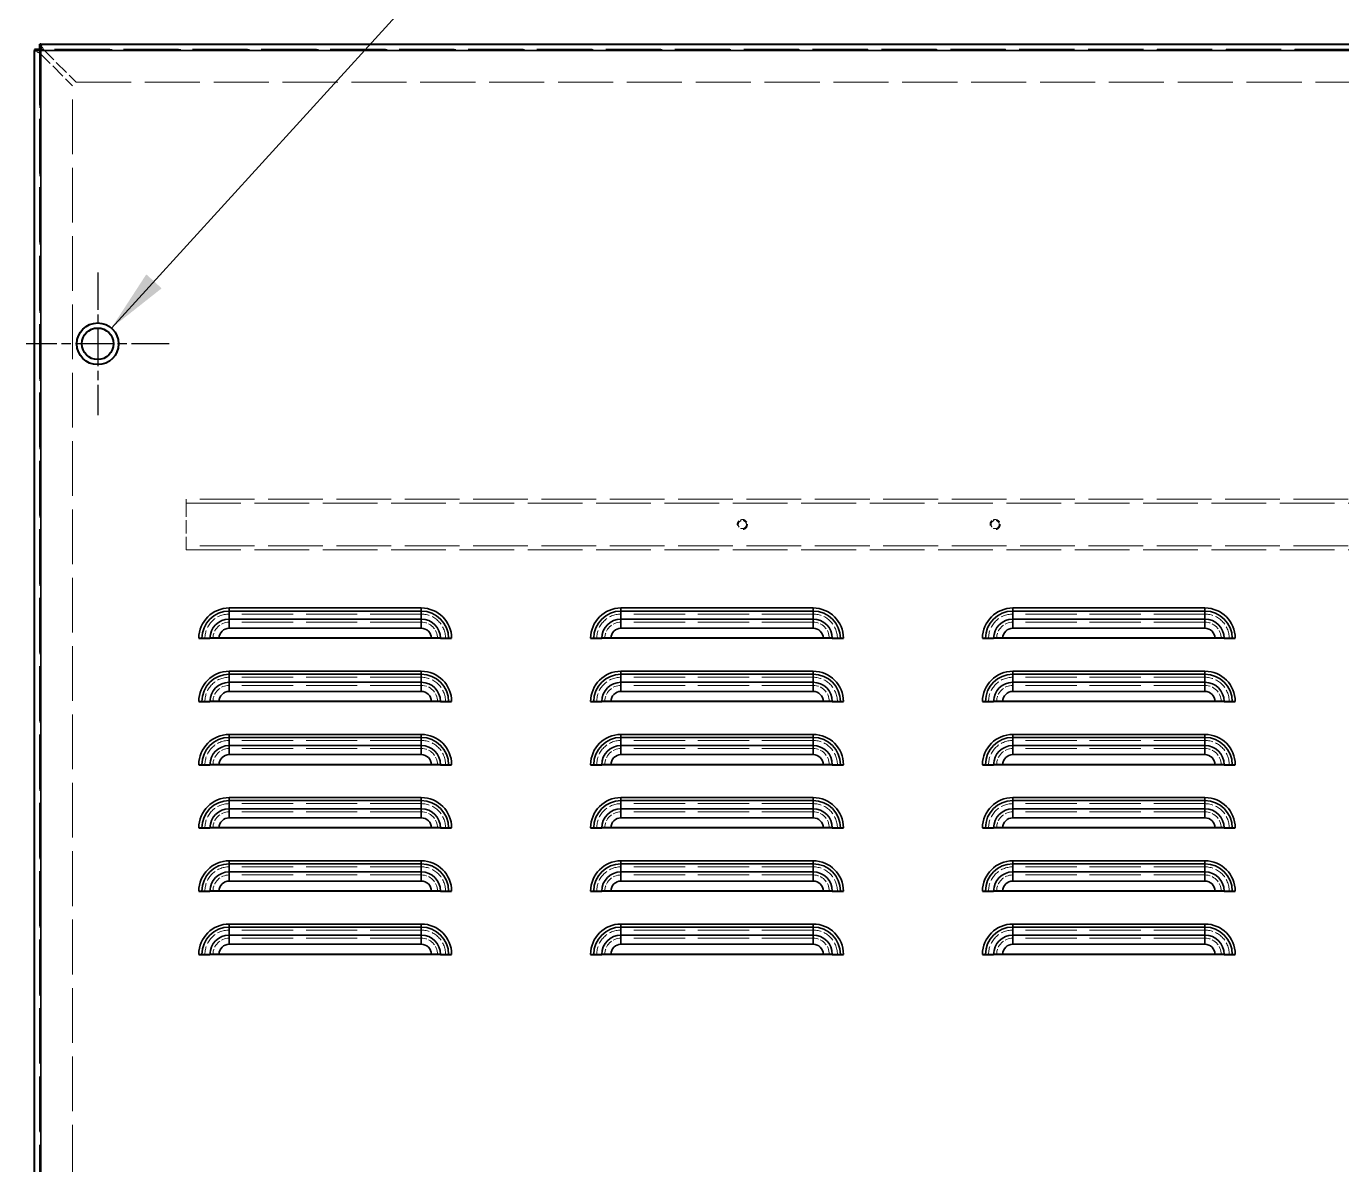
# Model space of a CAD drawing. Header units: millimetres. Extents: x 0 to 51860, y 0 to 5940.
# Drawn here: x 20099 to 20619, y 2343 to 2793 of the extents above; entities that cross this region are included whole.
import ezdxf

# ---------------------------------------------------------------- set-up
doc = ezdxf.new("R2010")
doc.units = ezdxf.units.MM
doc.header["$LTSCALE"] = 10
doc.linetypes.add('CHAIN', pattern=[0.3543, 0.2362, -0.0295, 0.0591, -0.0295])
doc.linetypes.add('DASHED', pattern=[0.2067, 0.1654, -0.0413])
for name, color, linetype, lineweight in [('가려진 것(ISO)', 2, 'DASHED', 18), ('가려진 좁은 것(ISO)', 2, 'DASHED', 18), ('가시적인 것(ISO)', 3, 'Continuous', 40), ('가시적인 좁은 것(ISO)', 3, 'Continuous', 35), ('기호(ISO)', 5, 'Continuous', 25), ('중심 표식(ISO)', 1, 'Continuous', 25)]:
    doc.layers.add(name, color=color, linetype=linetype, lineweight=lineweight)
doc.styles.add('치수 텍스트_PSTEK_POSCO', font='isocp.shx')
doc.dimstyles.new('치수_PSTEK_POSCO$7', dxfattribs={"dimscale": 10, "dimtxt": 3.5, "dimasz": 2.5, "dimexe": 2, "dimexo": 2.5, "dimgap": 1, "dimtad": 1, "dimrnd": 1e-08, "dimdsep": 46, "dimtxsty": '치수 텍스트_PSTEK_POSCO', "dimcen": 0.09, "dimdle": 10, "dimclrd": 7, "dimclre": 7, "dimclrt": 2, "dimadec": 1, "dimazin": 2, "dimtfac": 1, "dimtmove": 0, "dimatfit": 3, "dimfxl": 0, "dimtolj": 1, "dimlwd": -1, "dimlwe": -1, "dimarcsym": 0})

msp = doc.modelspace()

# ---------------------------------------------------------------- linework, layer by layer
at = {"layer": '가려진 것(ISO)', "ltscale": 13.087873}
msp.add_line((20104.1371, 2783.3297), (20104.1371, 1241.3297), dxfattribs=at)
at = {"layer": '가려진 것(ISO)', "ltscale": 3.474706}
for p, q in [((20104.2371, 2782.3155), (20117.1371, 2769.4155)), ((20105.6513, 2783.7297), (20118.5513, 2770.8297))]:
    msp.add_line(p, q, dxfattribs=at)
at = {"layer": '가려진 것(ISO)', "ltscale": 13.187259}
msp.add_line((20949.6371, 2783.8297), (20104.6371, 2783.8297), dxfattribs=at)
at = {"layer": '가려진 것(ISO)', "ltscale": 13.08117}
msp.add_line((20117.1371, 1255.2439), (20117.1371, 2769.4155), dxfattribs=at)
at = {"layer": '가려진 것(ISO)', "ltscale": 13.178061}
msp.add_line((20118.5513, 2770.8297), (20935.7229, 2770.8297), dxfattribs=at)
at = {"layer": '가려진 것(ISO)', "ltscale": 13.080328}
for p, q in [((20892.1371, 2605.8297), (20162.1371, 2605.8297)), ((20162.1371, 2604.2297), (20892.1371, 2604.2297)), ((20892.1371, 2587.4297), (20162.1371, 2587.4297)), ((20162.1371, 2585.8297), (20892.1371, 2585.8297))]:
    msp.add_line(p, q, dxfattribs=at)
at = {"layer": '가려진 것(ISO)', "ltscale": 0.304651}
for p, q in [((20162.1371, 2605.8297), (20162.1371, 2604.2297)), ((20162.1371, 2587.4297), (20162.1371, 2585.8297))]:
    msp.add_line(p, q, dxfattribs=at)
at = {"layer": '가려진 것(ISO)', "ltscale": 3.19979}
msp.add_line((20162.1371, 2604.2297), (20162.1371, 2587.4297), dxfattribs=at)
at = {"layer": '가려진 것(ISO)', "ltscale": 1.939842}
for centre in [(20382.1371, 2595.8297), (20482.1371, 2595.8297)]:
    msp.add_circle(centre, 1.621, dxfattribs=at)
at = {"layer": '가려진 것(ISO)', "ltscale": 1.795034}
for centre in [(20382.1371, 2595.8297), (20482.1371, 2595.8297)]:
    msp.add_arc(centre, 2, 280, 190, dxfattribs=at)
at = {"layer": '가려진 것(ISO)', "ltscale": 0.684692}
for points in [[(20104.2078, 2785.8297), (20104.5641, 2785.8297), (20104.9204, 2785.3097), (20105.2767, 2784.5622), (20105.4016, 2784.3003), (20105.5265, 2784.0151), (20105.6513, 2783.7297)], [(20104.2371, 2782.3155), (20103.4229, 2782.6718), (20102.6319, 2783.0281), (20102.3092, 2783.3844), (20102.196, 2783.5093), (20102.1371, 2783.6342), (20102.1371, 2783.759)]]:
    msp.add_open_spline(points, degree=3, knots=[0, 0, 0, 0, 1.16317827, 1.16317827, 1.16317827, 1.57079633, 1.57079633, 1.57079633, 1.57079633], dxfattribs=at)
at = {"layer": '가려진 것(ISO)', "ltscale": 0.194202}
for points in [[(20104.1486, 2783.3297), (20104.1659, 2782.9917), (20104.2003, 2782.6536), (20104.2371, 2782.3155)], [(20104.6371, 2783.8182), (20104.9752, 2783.801), (20105.3132, 2783.7665), (20105.6513, 2783.7297)]]:
    msp.add_open_spline(points, degree=3, dxfattribs=at)
at = {"layer": '가려진 좁은 것(ISO)', "ltscale": 13.070656}
msp.add_line((20104.2371, 2782.3155), (20104.2371, 1242.3439), dxfattribs=at)
at = {"layer": '가려진 좁은 것(ISO)', "ltscale": 13.155603}
msp.add_line((20948.6229, 2783.7297), (20105.6513, 2783.7297), dxfattribs=at)
at = {"layer": '가려진 좁은 것(ISO)', "ltscale": 12.256087}
for p, q in [((20255.1371, 2560.4297), (20179.1371, 2560.4297)), ((20410.1371, 2560.4297), (20334.1371, 2560.4297)), ((20565.1371, 2560.4297), (20489.1371, 2560.4297)), ((20255.1371, 2557.2297), (20179.1371, 2557.2297)), ((20410.1371, 2557.2297), (20334.1371, 2557.2297)), ((20565.1371, 2557.2297), (20489.1371, 2557.2297)), ((20255.1371, 2535.4297), (20179.1371, 2535.4297)), ((20410.1371, 2535.4297), (20334.1371, 2535.4297)), ((20565.1371, 2535.4297), (20489.1371, 2535.4297)), ((20255.1371, 2532.2297), (20179.1371, 2532.2297)), ((20410.1371, 2532.2297), (20334.1371, 2532.2297)), ((20565.1371, 2532.2297), (20489.1371, 2532.2297)), ((20255.1371, 2510.4297), (20179.1371, 2510.4297)), ((20410.1371, 2510.4297), (20334.1371, 2510.4297)), ((20565.1371, 2510.4297), (20489.1371, 2510.4297)), ((20255.1371, 2507.2297), (20179.1371, 2507.2297)), ((20410.1371, 2507.2297), (20334.1371, 2507.2297)), ((20565.1371, 2507.2297), (20489.1371, 2507.2297)), ((20255.1371, 2485.4297), (20179.1371, 2485.4297)), ((20255.1371, 2482.2297), (20179.1371, 2482.2297)), ((20410.1371, 2485.4297), (20334.1371, 2485.4297)), ((20410.1371, 2482.2297), (20334.1371, 2482.2297)), ((20565.1371, 2485.4297), (20489.1371, 2485.4297)), ((20565.1371, 2482.2297), (20489.1371, 2482.2297)), ((20255.1371, 2460.4297), (20179.1371, 2460.4297)), ((20255.1371, 2457.2297), (20179.1371, 2457.2297)), ((20410.1371, 2460.4297), (20334.1371, 2460.4297)), ((20410.1371, 2457.2297), (20334.1371, 2457.2297)), ((20565.1371, 2460.4297), (20489.1371, 2460.4297)), ((20565.1371, 2457.2297), (20489.1371, 2457.2297)), ((20255.1371, 2435.4297), (20179.1371, 2435.4297)), ((20410.1371, 2435.4297), (20334.1371, 2435.4297)), ((20565.1371, 2435.4297), (20489.1371, 2435.4297)), ((20255.1371, 2432.2297), (20179.1371, 2432.2297)), ((20410.1371, 2432.2297), (20334.1371, 2432.2297)), ((20565.1371, 2432.2297), (20489.1371, 2432.2297))]:
    msp.add_line(p, q, dxfattribs=at)
at = {"layer": '가려진 좁은 것(ISO)', "ltscale": 2.872115}
for centre, start, end in [((20179.1371, 2550.8297), 90, 180), ((20255.1371, 2550.8297), 0, 90), ((20334.1371, 2550.8297), 90, 180), ((20410.1371, 2550.8297), 0, 90), ((20489.1371, 2550.8297), 90, 180), ((20565.1371, 2550.8297), 0, 90), ((20179.1371, 2525.8297), 90, 180), ((20255.1371, 2525.8297), 0, 90), ((20334.1371, 2525.8297), 90, 180), ((20410.1371, 2525.8297), 0, 90), ((20489.1371, 2525.8297), 90, 180), ((20565.1371, 2525.8297), 0, 90), ((20179.1371, 2500.8297), 90, 180), ((20255.1371, 2500.8297), 0, 90), ((20334.1371, 2500.8297), 90, 180), ((20410.1371, 2500.8297), 0, 90), ((20489.1371, 2500.8297), 90, 180), ((20565.1371, 2500.8297), 0, 90), ((20179.1371, 2475.8297), 90, 180), ((20255.1371, 2475.8297), 0, 90), ((20334.1371, 2475.8297), 90, 180), ((20410.1371, 2475.8297), 0, 90), ((20489.1371, 2475.8297), 90, 180), ((20565.1371, 2475.8297), 0, 90), ((20179.1371, 2450.8297), 90, 180), ((20255.1371, 2450.8297), 0, 90), ((20334.1371, 2450.8297), 90, 180), ((20410.1371, 2450.8297), 0, 90), ((20489.1371, 2450.8297), 90, 180), ((20565.1371, 2450.8297), 0, 90), ((20179.1371, 2425.8297), 90, 180), ((20255.1371, 2425.8297), 0, 90), ((20334.1371, 2425.8297), 90, 180), ((20410.1371, 2425.8297), 0, 90), ((20489.1371, 2425.8297), 90, 180), ((20565.1371, 2425.8297), 0, 90)]:
    msp.add_arc(centre, 9.6, start, end, dxfattribs=at)
at = {"layer": '가려진 좁은 것(ISO)', "ltscale": 1.91471}
for centre, start, end in [((20179.1371, 2550.8297), 90, 180), ((20255.1371, 2550.8297), 0, 90), ((20334.1371, 2550.8297), 90, 180), ((20410.1371, 2550.8297), 0, 90), ((20489.1371, 2550.8297), 90, 180), ((20565.1371, 2550.8297), 0, 90), ((20179.1371, 2525.8297), 90, 180), ((20255.1371, 2525.8297), 0, 90), ((20334.1371, 2525.8297), 90, 180), ((20410.1371, 2525.8297), 0, 90), ((20489.1371, 2525.8297), 90, 180), ((20565.1371, 2525.8297), 0, 90), ((20179.1371, 2500.8297), 90, 180), ((20255.1371, 2500.8297), 0, 90), ((20334.1371, 2500.8297), 90, 180), ((20410.1371, 2500.8297), 0, 90), ((20489.1371, 2500.8297), 90, 180), ((20565.1371, 2500.8297), 0, 90), ((20179.1371, 2475.8297), 90, 180), ((20255.1371, 2475.8297), 0, 90), ((20334.1371, 2475.8297), 90, 180), ((20410.1371, 2475.8297), 0, 90), ((20489.1371, 2475.8297), 90, 180), ((20565.1371, 2475.8297), 0, 90), ((20179.1371, 2450.8297), 90, 180), ((20255.1371, 2450.8297), 0, 90), ((20334.1371, 2450.8297), 90, 180), ((20410.1371, 2450.8297), 0, 90), ((20489.1371, 2450.8297), 90, 180), ((20565.1371, 2450.8297), 0, 90), ((20179.1371, 2425.8297), 90, 180), ((20255.1371, 2425.8297), 0, 90), ((20334.1371, 2425.8297), 90, 180), ((20410.1371, 2425.8297), 0, 90), ((20489.1371, 2425.8297), 90, 180), ((20565.1371, 2425.8297), 0, 90)]:
    msp.add_arc(centre, 6.4, start, end, dxfattribs=at)
at = {"layer": '가시적인 것(ISO)'}
for p, q in [((20104.6371, 2785.8297), (20104.2078, 2785.8297)), ((20104.2078, 2783.8297), (20104.2078, 2785.8297)), ((20104.6371, 2785.8297), (20104.6371, 2783.3297)), ((20104.6371, 2785.8297), (20949.6371, 2785.8297)), ((20102.1371, 2783.759), (20102.1371, 2783.3297)), ((20104.1371, 2783.759), (20102.1371, 2783.759)), ((20104.6371, 2783.3297), (20102.1371, 2783.3297)), ((20102.1371, 1241.3297), (20102.1371, 2783.3297)), ((20104.1371, 2783.3297), (20104.1371, 2783.759)), ((20104.6371, 2783.8297), (20104.2078, 2783.8297)), ((20167.1371, 2550.8297), (20168.3371, 2550.8297)), ((20168.3371, 2550.8297), (20171.5371, 2550.8297)), ((20175.1371, 2550.8297), (20171.5371, 2550.8297)), ((20259.1371, 2550.8297), (20175.1371, 2550.8297)), ((20262.7371, 2550.8297), (20259.1371, 2550.8297)), ((20262.7371, 2550.8297), (20265.9371, 2550.8297)), ((20265.9371, 2550.8297), (20267.1371, 2550.8297)), ((20322.1371, 2550.8297), (20323.3371, 2550.8297)), ((20323.3371, 2550.8297), (20326.5371, 2550.8297)), ((20330.1371, 2550.8297), (20326.5371, 2550.8297)), ((20414.1371, 2550.8297), (20330.1371, 2550.8297)), ((20417.7371, 2550.8297), (20414.1371, 2550.8297)), ((20417.7371, 2550.8297), (20420.9371, 2550.8297)), ((20420.9371, 2550.8297), (20422.1371, 2550.8297)), ((20477.1371, 2550.8297), (20478.3371, 2550.8297)), ((20478.3371, 2550.8297), (20481.5371, 2550.8297)), ((20485.1371, 2550.8297), (20481.5371, 2550.8297)), ((20569.1371, 2550.8297), (20485.1371, 2550.8297)), ((20572.7371, 2550.8297), (20569.1371, 2550.8297)), ((20572.7371, 2550.8297), (20575.9371, 2550.8297)), ((20575.9371, 2550.8297), (20577.1371, 2550.8297)), ((20167.1371, 2525.8297), (20168.3371, 2525.8297)), ((20168.3371, 2525.8297), (20171.5371, 2525.8297)), ((20175.1371, 2525.8297), (20171.5371, 2525.8297)), ((20259.1371, 2525.8297), (20175.1371, 2525.8297)), ((20262.7371, 2525.8297), (20259.1371, 2525.8297)), ((20262.7371, 2525.8297), (20265.9371, 2525.8297)), ((20265.9371, 2525.8297), (20267.1371, 2525.8297)), ((20322.1371, 2525.8297), (20323.3371, 2525.8297)), ((20323.3371, 2525.8297), (20326.5371, 2525.8297)), ((20330.1371, 2525.8297), (20326.5371, 2525.8297)), ((20414.1371, 2525.8297), (20330.1371, 2525.8297)), ((20417.7371, 2525.8297), (20414.1371, 2525.8297)), ((20417.7371, 2525.8297), (20420.9371, 2525.8297)), ((20420.9371, 2525.8297), (20422.1371, 2525.8297)), ((20477.1371, 2525.8297), (20478.3371, 2525.8297)), ((20478.3371, 2525.8297), (20481.5371, 2525.8297)), ((20485.1371, 2525.8297), (20481.5371, 2525.8297)), ((20569.1371, 2525.8297), (20485.1371, 2525.8297)), ((20572.7371, 2525.8297), (20569.1371, 2525.8297)), ((20572.7371, 2525.8297), (20575.9371, 2525.8297)), ((20575.9371, 2525.8297), (20577.1371, 2525.8297)), ((20167.1371, 2500.8297), (20168.3371, 2500.8297)), ((20168.3371, 2500.8297), (20171.5371, 2500.8297)), ((20175.1371, 2500.8297), (20171.5371, 2500.8297)), ((20259.1371, 2500.8297), (20175.1371, 2500.8297)), ((20262.7371, 2500.8297), (20259.1371, 2500.8297)), ((20262.7371, 2500.8297), (20265.9371, 2500.8297)), ((20265.9371, 2500.8297), (20267.1371, 2500.8297)), ((20322.1371, 2500.8297), (20323.3371, 2500.8297)), ((20323.3371, 2500.8297), (20326.5371, 2500.8297)), ((20330.1371, 2500.8297), (20326.5371, 2500.8297)), ((20414.1371, 2500.8297), (20330.1371, 2500.8297)), ((20417.7371, 2500.8297), (20414.1371, 2500.8297)), ((20417.7371, 2500.8297), (20420.9371, 2500.8297)), ((20420.9371, 2500.8297), (20422.1371, 2500.8297)), ((20477.1371, 2500.8297), (20478.3371, 2500.8297)), ((20478.3371, 2500.8297), (20481.5371, 2500.8297)), ((20485.1371, 2500.8297), (20481.5371, 2500.8297)), ((20569.1371, 2500.8297), (20485.1371, 2500.8297)), ((20572.7371, 2500.8297), (20569.1371, 2500.8297)), ((20572.7371, 2500.8297), (20575.9371, 2500.8297)), ((20575.9371, 2500.8297), (20577.1371, 2500.8297)), ((20167.1371, 2475.8297), (20168.3371, 2475.8297)), ((20168.3371, 2475.8297), (20171.5371, 2475.8297)), ((20175.1371, 2475.8297), (20171.5371, 2475.8297)), ((20259.1371, 2475.8297), (20175.1371, 2475.8297)), ((20262.7371, 2475.8297), (20259.1371, 2475.8297)), ((20262.7371, 2475.8297), (20265.9371, 2475.8297)), ((20265.9371, 2475.8297), (20267.1371, 2475.8297)), ((20322.1371, 2475.8297), (20323.3371, 2475.8297)), ((20323.3371, 2475.8297), (20326.5371, 2475.8297)), ((20330.1371, 2475.8297), (20326.5371, 2475.8297)), ((20414.1371, 2475.8297), (20330.1371, 2475.8297)), ((20417.7371, 2475.8297), (20414.1371, 2475.8297)), ((20417.7371, 2475.8297), (20420.9371, 2475.8297)), ((20420.9371, 2475.8297), (20422.1371, 2475.8297)), ((20477.1371, 2475.8297), (20478.3371, 2475.8297)), ((20478.3371, 2475.8297), (20481.5371, 2475.8297)), ((20485.1371, 2475.8297), (20481.5371, 2475.8297)), ((20569.1371, 2475.8297), (20485.1371, 2475.8297)), ((20572.7371, 2475.8297), (20569.1371, 2475.8297)), ((20572.7371, 2475.8297), (20575.9371, 2475.8297)), ((20575.9371, 2475.8297), (20577.1371, 2475.8297)), ((20167.1371, 2450.8297), (20168.3371, 2450.8297)), ((20168.3371, 2450.8297), (20171.5371, 2450.8297)), ((20175.1371, 2450.8297), (20171.5371, 2450.8297)), ((20259.1371, 2450.8297), (20175.1371, 2450.8297)), ((20262.7371, 2450.8297), (20259.1371, 2450.8297)), ((20262.7371, 2450.8297), (20265.9371, 2450.8297)), ((20265.9371, 2450.8297), (20267.1371, 2450.8297)), ((20322.1371, 2450.8297), (20323.3371, 2450.8297)), ((20323.3371, 2450.8297), (20326.5371, 2450.8297)), ((20330.1371, 2450.8297), (20326.5371, 2450.8297)), ((20414.1371, 2450.8297), (20330.1371, 2450.8297)), ((20417.7371, 2450.8297), (20414.1371, 2450.8297)), ((20417.7371, 2450.8297), (20420.9371, 2450.8297)), ((20420.9371, 2450.8297), (20422.1371, 2450.8297)), ((20477.1371, 2450.8297), (20478.3371, 2450.8297)), ((20478.3371, 2450.8297), (20481.5371, 2450.8297)), ((20485.1371, 2450.8297), (20481.5371, 2450.8297)), ((20569.1371, 2450.8297), (20485.1371, 2450.8297)), ((20572.7371, 2450.8297), (20569.1371, 2450.8297)), ((20572.7371, 2450.8297), (20575.9371, 2450.8297)), ((20575.9371, 2450.8297), (20577.1371, 2450.8297)), ((20167.1371, 2425.8297), (20168.3371, 2425.8297)), ((20168.3371, 2425.8297), (20171.5371, 2425.8297)), ((20175.1371, 2425.8297), (20171.5371, 2425.8297)), ((20259.1371, 2425.8297), (20175.1371, 2425.8297)), ((20262.7371, 2425.8297), (20259.1371, 2425.8297)), ((20262.7371, 2425.8297), (20265.9371, 2425.8297)), ((20265.9371, 2425.8297), (20267.1371, 2425.8297)), ((20322.1371, 2425.8297), (20323.3371, 2425.8297)), ((20323.3371, 2425.8297), (20326.5371, 2425.8297)), ((20330.1371, 2425.8297), (20326.5371, 2425.8297)), ((20414.1371, 2425.8297), (20330.1371, 2425.8297)), ((20417.7371, 2425.8297), (20414.1371, 2425.8297)), ((20417.7371, 2425.8297), (20420.9371, 2425.8297)), ((20420.9371, 2425.8297), (20422.1371, 2425.8297)), ((20477.1371, 2425.8297), (20478.3371, 2425.8297)), ((20478.3371, 2425.8297), (20481.5371, 2425.8297)), ((20485.1371, 2425.8297), (20481.5371, 2425.8297)), ((20569.1371, 2425.8297), (20485.1371, 2425.8297)), ((20572.7371, 2425.8297), (20569.1371, 2425.8297)), ((20572.7371, 2425.8297), (20575.9371, 2425.8297)), ((20575.9371, 2425.8297), (20577.1371, 2425.8297))]:
    msp.add_line(p, q, dxfattribs=at)
for radius in [8.25, 6.25]:
    msp.add_circle((20127.1371, 2667.3297), radius, dxfattribs=at)
for points in [[(20104.1371, 2783.759), (20104.1371, 2783.6159), (20104.1413, 2783.4728), (20104.1486, 2783.3297)], [(20104.2078, 2783.8297), (20104.3509, 2783.8297), (20104.494, 2783.8255), (20104.6371, 2783.8182)]]:
    msp.add_open_spline(points, degree=3, dxfattribs=at)
at = {"layer": '가시적인 좁은 것(ISO)'}
for p, q in [((20949.6371, 2783.3297), (20104.6371, 2783.3297)), ((20104.6371, 2783.3297), (20104.6371, 1241.3297)), ((20179.1371, 2562.8297), (20179.1371, 2561.6297)), ((20179.1371, 2562.8297), (20255.1371, 2562.8297)), ((20179.1371, 2561.6297), (20179.1371, 2558.4297)), ((20255.1371, 2561.6297), (20179.1371, 2561.6297)), ((20255.1371, 2562.8297), (20255.1371, 2561.6297)), ((20255.1371, 2561.6297), (20255.1371, 2558.4297)), ((20334.1371, 2562.8297), (20334.1371, 2561.6297)), ((20334.1371, 2562.8297), (20410.1371, 2562.8297)), ((20334.1371, 2561.6297), (20334.1371, 2558.4297)), ((20410.1371, 2561.6297), (20334.1371, 2561.6297)), ((20410.1371, 2562.8297), (20410.1371, 2561.6297)), ((20410.1371, 2561.6297), (20410.1371, 2558.4297)), ((20489.1371, 2562.8297), (20489.1371, 2561.6297)), ((20489.1371, 2562.8297), (20565.1371, 2562.8297)), ((20489.1371, 2561.6297), (20489.1371, 2558.4297)), ((20565.1371, 2561.6297), (20489.1371, 2561.6297)), ((20565.1371, 2562.8297), (20565.1371, 2561.6297)), ((20565.1371, 2561.6297), (20565.1371, 2558.4297)), ((20179.1371, 2554.8297), (20179.1371, 2558.4297)), ((20255.1371, 2558.4297), (20179.1371, 2558.4297)), ((20255.1371, 2554.8297), (20255.1371, 2558.4297)), ((20334.1371, 2554.8297), (20334.1371, 2558.4297)), ((20410.1371, 2558.4297), (20334.1371, 2558.4297)), ((20410.1371, 2554.8297), (20410.1371, 2558.4297)), ((20489.1371, 2554.8297), (20489.1371, 2558.4297)), ((20565.1371, 2558.4297), (20489.1371, 2558.4297)), ((20565.1371, 2554.8297), (20565.1371, 2558.4297)), ((20255.1371, 2554.8297), (20179.1371, 2554.8297)), ((20410.1371, 2554.8297), (20334.1371, 2554.8297)), ((20565.1371, 2554.8297), (20489.1371, 2554.8297)), ((20179.1371, 2537.8297), (20179.1371, 2536.6297)), ((20179.1371, 2537.8297), (20255.1371, 2537.8297)), ((20179.1371, 2536.6297), (20179.1371, 2533.4297)), ((20255.1371, 2536.6297), (20179.1371, 2536.6297)), ((20255.1371, 2537.8297), (20255.1371, 2536.6297)), ((20255.1371, 2536.6297), (20255.1371, 2533.4297)), ((20334.1371, 2537.8297), (20334.1371, 2536.6297)), ((20334.1371, 2537.8297), (20410.1371, 2537.8297)), ((20334.1371, 2536.6297), (20334.1371, 2533.4297)), ((20410.1371, 2536.6297), (20334.1371, 2536.6297)), ((20410.1371, 2537.8297), (20410.1371, 2536.6297)), ((20410.1371, 2536.6297), (20410.1371, 2533.4297)), ((20489.1371, 2537.8297), (20489.1371, 2536.6297)), ((20489.1371, 2537.8297), (20565.1371, 2537.8297)), ((20489.1371, 2536.6297), (20489.1371, 2533.4297)), ((20565.1371, 2536.6297), (20489.1371, 2536.6297)), ((20565.1371, 2537.8297), (20565.1371, 2536.6297)), ((20565.1371, 2536.6297), (20565.1371, 2533.4297)), ((20179.1371, 2529.8297), (20179.1371, 2533.4297)), ((20255.1371, 2533.4297), (20179.1371, 2533.4297)), ((20255.1371, 2529.8297), (20179.1371, 2529.8297)), ((20255.1371, 2529.8297), (20255.1371, 2533.4297)), ((20334.1371, 2529.8297), (20334.1371, 2533.4297)), ((20410.1371, 2533.4297), (20334.1371, 2533.4297)), ((20410.1371, 2529.8297), (20334.1371, 2529.8297)), ((20410.1371, 2529.8297), (20410.1371, 2533.4297)), ((20489.1371, 2529.8297), (20489.1371, 2533.4297)), ((20565.1371, 2533.4297), (20489.1371, 2533.4297)), ((20565.1371, 2529.8297), (20489.1371, 2529.8297)), ((20565.1371, 2529.8297), (20565.1371, 2533.4297)), ((20179.1371, 2512.8297), (20179.1371, 2511.6297)), ((20179.1371, 2512.8297), (20255.1371, 2512.8297)), ((20179.1371, 2511.6297), (20179.1371, 2508.4297)), ((20255.1371, 2511.6297), (20179.1371, 2511.6297)), ((20179.1371, 2504.8297), (20179.1371, 2508.4297)), ((20255.1371, 2508.4297), (20179.1371, 2508.4297)), ((20255.1371, 2512.8297), (20255.1371, 2511.6297)), ((20255.1371, 2511.6297), (20255.1371, 2508.4297)), ((20255.1371, 2504.8297), (20255.1371, 2508.4297)), ((20334.1371, 2512.8297), (20334.1371, 2511.6297)), ((20334.1371, 2512.8297), (20410.1371, 2512.8297)), ((20334.1371, 2511.6297), (20334.1371, 2508.4297)), ((20410.1371, 2511.6297), (20334.1371, 2511.6297)), ((20334.1371, 2504.8297), (20334.1371, 2508.4297)), ((20410.1371, 2508.4297), (20334.1371, 2508.4297)), ((20410.1371, 2512.8297), (20410.1371, 2511.6297)), ((20410.1371, 2511.6297), (20410.1371, 2508.4297)), ((20410.1371, 2504.8297), (20410.1371, 2508.4297)), ((20489.1371, 2512.8297), (20489.1371, 2511.6297)), ((20489.1371, 2512.8297), (20565.1371, 2512.8297)), ((20489.1371, 2511.6297), (20489.1371, 2508.4297)), ((20565.1371, 2511.6297), (20489.1371, 2511.6297)), ((20489.1371, 2504.8297), (20489.1371, 2508.4297)), ((20565.1371, 2508.4297), (20489.1371, 2508.4297)), ((20565.1371, 2512.8297), (20565.1371, 2511.6297)), ((20565.1371, 2511.6297), (20565.1371, 2508.4297)), ((20565.1371, 2504.8297), (20565.1371, 2508.4297)), ((20255.1371, 2504.8297), (20179.1371, 2504.8297)), ((20410.1371, 2504.8297), (20334.1371, 2504.8297)), ((20565.1371, 2504.8297), (20489.1371, 2504.8297)), ((20179.1371, 2487.8297), (20179.1371, 2486.6297)), ((20179.1371, 2487.8297), (20255.1371, 2487.8297)), ((20255.1371, 2487.8297), (20255.1371, 2486.6297)), ((20334.1371, 2487.8297), (20334.1371, 2486.6297)), ((20334.1371, 2487.8297), (20410.1371, 2487.8297)), ((20410.1371, 2487.8297), (20410.1371, 2486.6297)), ((20489.1371, 2487.8297), (20489.1371, 2486.6297)), ((20489.1371, 2487.8297), (20565.1371, 2487.8297)), ((20565.1371, 2487.8297), (20565.1371, 2486.6297)), ((20179.1371, 2486.6297), (20179.1371, 2483.4297)), ((20255.1371, 2486.6297), (20179.1371, 2486.6297)), ((20179.1371, 2479.8297), (20179.1371, 2483.4297)), ((20255.1371, 2483.4297), (20179.1371, 2483.4297)), ((20255.1371, 2486.6297), (20255.1371, 2483.4297)), ((20255.1371, 2479.8297), (20255.1371, 2483.4297)), ((20334.1371, 2486.6297), (20334.1371, 2483.4297)), ((20410.1371, 2486.6297), (20334.1371, 2486.6297)), ((20334.1371, 2479.8297), (20334.1371, 2483.4297)), ((20410.1371, 2483.4297), (20334.1371, 2483.4297)), ((20410.1371, 2486.6297), (20410.1371, 2483.4297)), ((20410.1371, 2479.8297), (20410.1371, 2483.4297)), ((20489.1371, 2486.6297), (20489.1371, 2483.4297)), ((20565.1371, 2486.6297), (20489.1371, 2486.6297)), ((20489.1371, 2479.8297), (20489.1371, 2483.4297)), ((20565.1371, 2483.4297), (20489.1371, 2483.4297)), ((20565.1371, 2486.6297), (20565.1371, 2483.4297)), ((20565.1371, 2479.8297), (20565.1371, 2483.4297)), ((20255.1371, 2479.8297), (20179.1371, 2479.8297)), ((20410.1371, 2479.8297), (20334.1371, 2479.8297)), ((20565.1371, 2479.8297), (20489.1371, 2479.8297)), ((20179.1371, 2462.8297), (20179.1371, 2461.6297)), ((20179.1371, 2462.8297), (20255.1371, 2462.8297)), ((20179.1371, 2461.6297), (20179.1371, 2458.4297)), ((20255.1371, 2461.6297), (20179.1371, 2461.6297)), ((20255.1371, 2462.8297), (20255.1371, 2461.6297)), ((20255.1371, 2461.6297), (20255.1371, 2458.4297)), ((20334.1371, 2462.8297), (20334.1371, 2461.6297)), ((20334.1371, 2462.8297), (20410.1371, 2462.8297)), ((20334.1371, 2461.6297), (20334.1371, 2458.4297)), ((20410.1371, 2461.6297), (20334.1371, 2461.6297)), ((20410.1371, 2462.8297), (20410.1371, 2461.6297)), ((20410.1371, 2461.6297), (20410.1371, 2458.4297)), ((20489.1371, 2462.8297), (20489.1371, 2461.6297)), ((20489.1371, 2462.8297), (20565.1371, 2462.8297)), ((20489.1371, 2461.6297), (20489.1371, 2458.4297)), ((20565.1371, 2461.6297), (20489.1371, 2461.6297)), ((20565.1371, 2462.8297), (20565.1371, 2461.6297)), ((20565.1371, 2461.6297), (20565.1371, 2458.4297)), ((20179.1371, 2454.8297), (20179.1371, 2458.4297)), ((20255.1371, 2458.4297), (20179.1371, 2458.4297)), ((20255.1371, 2454.8297), (20255.1371, 2458.4297)), ((20334.1371, 2454.8297), (20334.1371, 2458.4297)), ((20410.1371, 2458.4297), (20334.1371, 2458.4297)), ((20410.1371, 2454.8297), (20410.1371, 2458.4297)), ((20489.1371, 2454.8297), (20489.1371, 2458.4297)), ((20565.1371, 2458.4297), (20489.1371, 2458.4297)), ((20565.1371, 2454.8297), (20565.1371, 2458.4297)), ((20255.1371, 2454.8297), (20179.1371, 2454.8297)), ((20410.1371, 2454.8297), (20334.1371, 2454.8297)), ((20565.1371, 2454.8297), (20489.1371, 2454.8297)), ((20179.1371, 2437.8297), (20179.1371, 2436.6297)), ((20179.1371, 2437.8297), (20255.1371, 2437.8297)), ((20179.1371, 2436.6297), (20179.1371, 2433.4297)), ((20255.1371, 2436.6297), (20179.1371, 2436.6297)), ((20255.1371, 2437.8297), (20255.1371, 2436.6297)), ((20255.1371, 2436.6297), (20255.1371, 2433.4297)), ((20334.1371, 2437.8297), (20334.1371, 2436.6297)), ((20334.1371, 2437.8297), (20410.1371, 2437.8297)), ((20334.1371, 2436.6297), (20334.1371, 2433.4297)), ((20410.1371, 2436.6297), (20334.1371, 2436.6297)), ((20410.1371, 2437.8297), (20410.1371, 2436.6297)), ((20410.1371, 2436.6297), (20410.1371, 2433.4297)), ((20489.1371, 2437.8297), (20489.1371, 2436.6297)), ((20489.1371, 2437.8297), (20565.1371, 2437.8297)), ((20489.1371, 2436.6297), (20489.1371, 2433.4297)), ((20565.1371, 2436.6297), (20489.1371, 2436.6297)), ((20565.1371, 2437.8297), (20565.1371, 2436.6297)), ((20565.1371, 2436.6297), (20565.1371, 2433.4297)), ((20179.1371, 2429.8297), (20179.1371, 2433.4297)), ((20255.1371, 2433.4297), (20179.1371, 2433.4297)), ((20255.1371, 2429.8297), (20255.1371, 2433.4297)), ((20334.1371, 2429.8297), (20334.1371, 2433.4297)), ((20410.1371, 2433.4297), (20334.1371, 2433.4297)), ((20410.1371, 2429.8297), (20410.1371, 2433.4297)), ((20489.1371, 2429.8297), (20489.1371, 2433.4297)), ((20565.1371, 2433.4297), (20489.1371, 2433.4297)), ((20565.1371, 2429.8297), (20565.1371, 2433.4297)), ((20255.1371, 2429.8297), (20179.1371, 2429.8297)), ((20410.1371, 2429.8297), (20334.1371, 2429.8297)), ((20565.1371, 2429.8297), (20489.1371, 2429.8297))]:
    msp.add_line(p, q, dxfattribs=at)
for centre, radius, start, end in [((20179.1371, 2550.8297), 12, 90, 180), ((20179.1371, 2550.8297), 10.8, 90, 180), ((20255.1371, 2550.8297), 12, 0, 90), ((20255.1371, 2550.8297), 10.8, 0, 90), ((20334.1371, 2550.8297), 12, 90, 180), ((20334.1371, 2550.8297), 10.8, 90, 180), ((20410.1371, 2550.8297), 12, 0, 90), ((20410.1371, 2550.8297), 10.8, 0, 90), ((20489.1371, 2550.8297), 12, 90, 180), ((20489.1371, 2550.8297), 10.8, 90, 180), ((20565.1371, 2550.8297), 12, 0, 90), ((20565.1371, 2550.8297), 10.8, 0, 90), ((20179.1371, 2550.8297), 7.6, 90, 180), ((20255.1371, 2550.8297), 7.6, 0, 90), ((20334.1371, 2550.8297), 7.6, 90, 180), ((20410.1371, 2550.8297), 7.6, 0, 90), ((20489.1371, 2550.8297), 7.6, 90, 180), ((20565.1371, 2550.8297), 7.6, 0, 90), ((20179.1371, 2550.8297), 4, 90, 180), ((20255.1371, 2550.8297), 4, 0, 90), ((20334.1371, 2550.8297), 4, 90, 180), ((20410.1371, 2550.8297), 4, 0, 90), ((20489.1371, 2550.8297), 4, 90, 180), ((20565.1371, 2550.8297), 4, 0, 90), ((20179.1371, 2525.8297), 12, 90, 180), ((20179.1371, 2525.8297), 10.8, 90, 180), ((20255.1371, 2525.8297), 12, 0, 90), ((20255.1371, 2525.8297), 10.8, 0, 90), ((20334.1371, 2525.8297), 12, 90, 180), ((20334.1371, 2525.8297), 10.8, 90, 180), ((20410.1371, 2525.8297), 12, 0, 90), ((20410.1371, 2525.8297), 10.8, 0, 90), ((20489.1371, 2525.8297), 12, 90, 180), ((20489.1371, 2525.8297), 10.8, 90, 180), ((20565.1371, 2525.8297), 12, 0, 90), ((20565.1371, 2525.8297), 10.8, 0, 90), ((20179.1371, 2525.8297), 7.6, 90, 180), ((20179.1371, 2525.8297), 4, 90, 180), ((20255.1371, 2525.8297), 7.6, 0, 90), ((20255.1371, 2525.8297), 4, 0, 90), ((20334.1371, 2525.8297), 7.6, 90, 180), ((20334.1371, 2525.8297), 4, 90, 180), ((20410.1371, 2525.8297), 7.6, 0, 90), ((20410.1371, 2525.8297), 4, 0, 90), ((20489.1371, 2525.8297), 7.6, 90, 180), ((20489.1371, 2525.8297), 4, 90, 180), ((20565.1371, 2525.8297), 7.6, 0, 90), ((20565.1371, 2525.8297), 4, 0, 90), ((20179.1371, 2500.8297), 12, 90, 180), ((20179.1371, 2500.8297), 10.8, 90, 180), ((20179.1371, 2500.8297), 7.6, 90, 180), ((20255.1371, 2500.8297), 12, 0, 90), ((20255.1371, 2500.8297), 10.8, 0, 90), ((20255.1371, 2500.8297), 7.6, 0, 90), ((20334.1371, 2500.8297), 12, 90, 180), ((20334.1371, 2500.8297), 10.8, 90, 180), ((20334.1371, 2500.8297), 7.6, 90, 180), ((20410.1371, 2500.8297), 12, 0, 90), ((20410.1371, 2500.8297), 10.8, 0, 90), ((20410.1371, 2500.8297), 7.6, 0, 90), ((20489.1371, 2500.8297), 12, 90, 180), ((20489.1371, 2500.8297), 10.8, 90, 180), ((20489.1371, 2500.8297), 7.6, 90, 180), ((20565.1371, 2500.8297), 12, 0, 90), ((20565.1371, 2500.8297), 10.8, 0, 90), ((20565.1371, 2500.8297), 7.6, 0, 90), ((20179.1371, 2500.8297), 4, 90, 180), ((20255.1371, 2500.8297), 4, 0, 90), ((20334.1371, 2500.8297), 4, 90, 180), ((20410.1371, 2500.8297), 4, 0, 90), ((20489.1371, 2500.8297), 4, 90, 180), ((20565.1371, 2500.8297), 4, 0, 90), ((20179.1371, 2475.8297), 12, 90, 180), ((20255.1371, 2475.8297), 12, 0, 90), ((20334.1371, 2475.8297), 12, 90, 180), ((20410.1371, 2475.8297), 12, 0, 90), ((20489.1371, 2475.8297), 12, 90, 180), ((20565.1371, 2475.8297), 12, 0, 90), ((20179.1371, 2475.8297), 10.8, 90, 180), ((20179.1371, 2475.8297), 7.6, 90, 180), ((20255.1371, 2475.8297), 10.8, 0, 90), ((20255.1371, 2475.8297), 7.6, 0, 90), ((20334.1371, 2475.8297), 10.8, 90, 180), ((20334.1371, 2475.8297), 7.6, 90, 180), ((20410.1371, 2475.8297), 10.8, 0, 90), ((20410.1371, 2475.8297), 7.6, 0, 90), ((20489.1371, 2475.8297), 10.8, 90, 180), ((20489.1371, 2475.8297), 7.6, 90, 180), ((20565.1371, 2475.8297), 10.8, 0, 90), ((20565.1371, 2475.8297), 7.6, 0, 90), ((20179.1371, 2475.8297), 4, 90, 180), ((20255.1371, 2475.8297), 4, 0, 90), ((20334.1371, 2475.8297), 4, 90, 180), ((20410.1371, 2475.8297), 4, 0, 90), ((20489.1371, 2475.8297), 4, 90, 180), ((20565.1371, 2475.8297), 4, 0, 90), ((20179.1371, 2450.8297), 12, 90, 180), ((20179.1371, 2450.8297), 10.8, 90, 180), ((20255.1371, 2450.8297), 12, 0, 90), ((20255.1371, 2450.8297), 10.8, 0, 90), ((20334.1371, 2450.8297), 12, 90, 180), ((20334.1371, 2450.8297), 10.8, 90, 180), ((20410.1371, 2450.8297), 12, 0, 90), ((20410.1371, 2450.8297), 10.8, 0, 90), ((20489.1371, 2450.8297), 12, 90, 180), ((20489.1371, 2450.8297), 10.8, 90, 180), ((20565.1371, 2450.8297), 12, 0, 90), ((20565.1371, 2450.8297), 10.8, 0, 90), ((20179.1371, 2450.8297), 7.6, 90, 180), ((20255.1371, 2450.8297), 7.6, 0, 90), ((20334.1371, 2450.8297), 7.6, 90, 180), ((20410.1371, 2450.8297), 7.6, 0, 90), ((20489.1371, 2450.8297), 7.6, 90, 180), ((20565.1371, 2450.8297), 7.6, 0, 90), ((20179.1371, 2450.8297), 4, 90, 180), ((20255.1371, 2450.8297), 4, 0, 90), ((20334.1371, 2450.8297), 4, 90, 180), ((20410.1371, 2450.8297), 4, 0, 90), ((20489.1371, 2450.8297), 4, 90, 180), ((20565.1371, 2450.8297), 4, 0, 90), ((20179.1371, 2425.8297), 12, 90, 180), ((20179.1371, 2425.8297), 10.8, 90, 180), ((20255.1371, 2425.8297), 12, 0, 90), ((20255.1371, 2425.8297), 10.8, 0, 90), ((20334.1371, 2425.8297), 12, 90, 180), ((20334.1371, 2425.8297), 10.8, 90, 180), ((20410.1371, 2425.8297), 12, 0, 90), ((20410.1371, 2425.8297), 10.8, 0, 90), ((20489.1371, 2425.8297), 12, 90, 180), ((20489.1371, 2425.8297), 10.8, 90, 180), ((20565.1371, 2425.8297), 12, 0, 90), ((20565.1371, 2425.8297), 10.8, 0, 90), ((20179.1371, 2425.8297), 7.6, 90, 180), ((20255.1371, 2425.8297), 7.6, 0, 90), ((20334.1371, 2425.8297), 7.6, 90, 180), ((20410.1371, 2425.8297), 7.6, 0, 90), ((20489.1371, 2425.8297), 7.6, 90, 180), ((20565.1371, 2425.8297), 7.6, 0, 90), ((20179.1371, 2425.8297), 4, 90, 180), ((20255.1371, 2425.8297), 4, 0, 90), ((20334.1371, 2425.8297), 4, 90, 180), ((20410.1371, 2425.8297), 4, 0, 90), ((20489.1371, 2425.8297), 4, 90, 180), ((20565.1371, 2425.8297), 4, 0, 90)]:
    msp.add_arc(centre, radius, start, end, dxfattribs=at)
at = {"layer": '중심 표식(ISO)', "linetype": 'CHAIN', "ltscale": 6.278222}
for p, q in [((20127.1371, 2695.5797), (20127.1371, 2639.0797)), ((20155.3871, 2667.3297), (20098.8871, 2667.3297))]:
    msp.add_line(p, q, dxfattribs=at)

# ---------------------------------------------------------------- leaders
at = {"layer": '기호(ISO)', "color": 7, "annotation_type": 0, "has_hookline": 1, "hookline_direction": 0, "text_width": 902.8322}
msp.add_leader([(20132.5409, 2673.5636), (20367.423, 2931.1094), (20392.423, 2931.1094)], dimstyle='치수_PSTEK_POSCO$7', override={"dimtad": 0}, dxfattribs=at)

doc.saveas('drawing.dxf')
